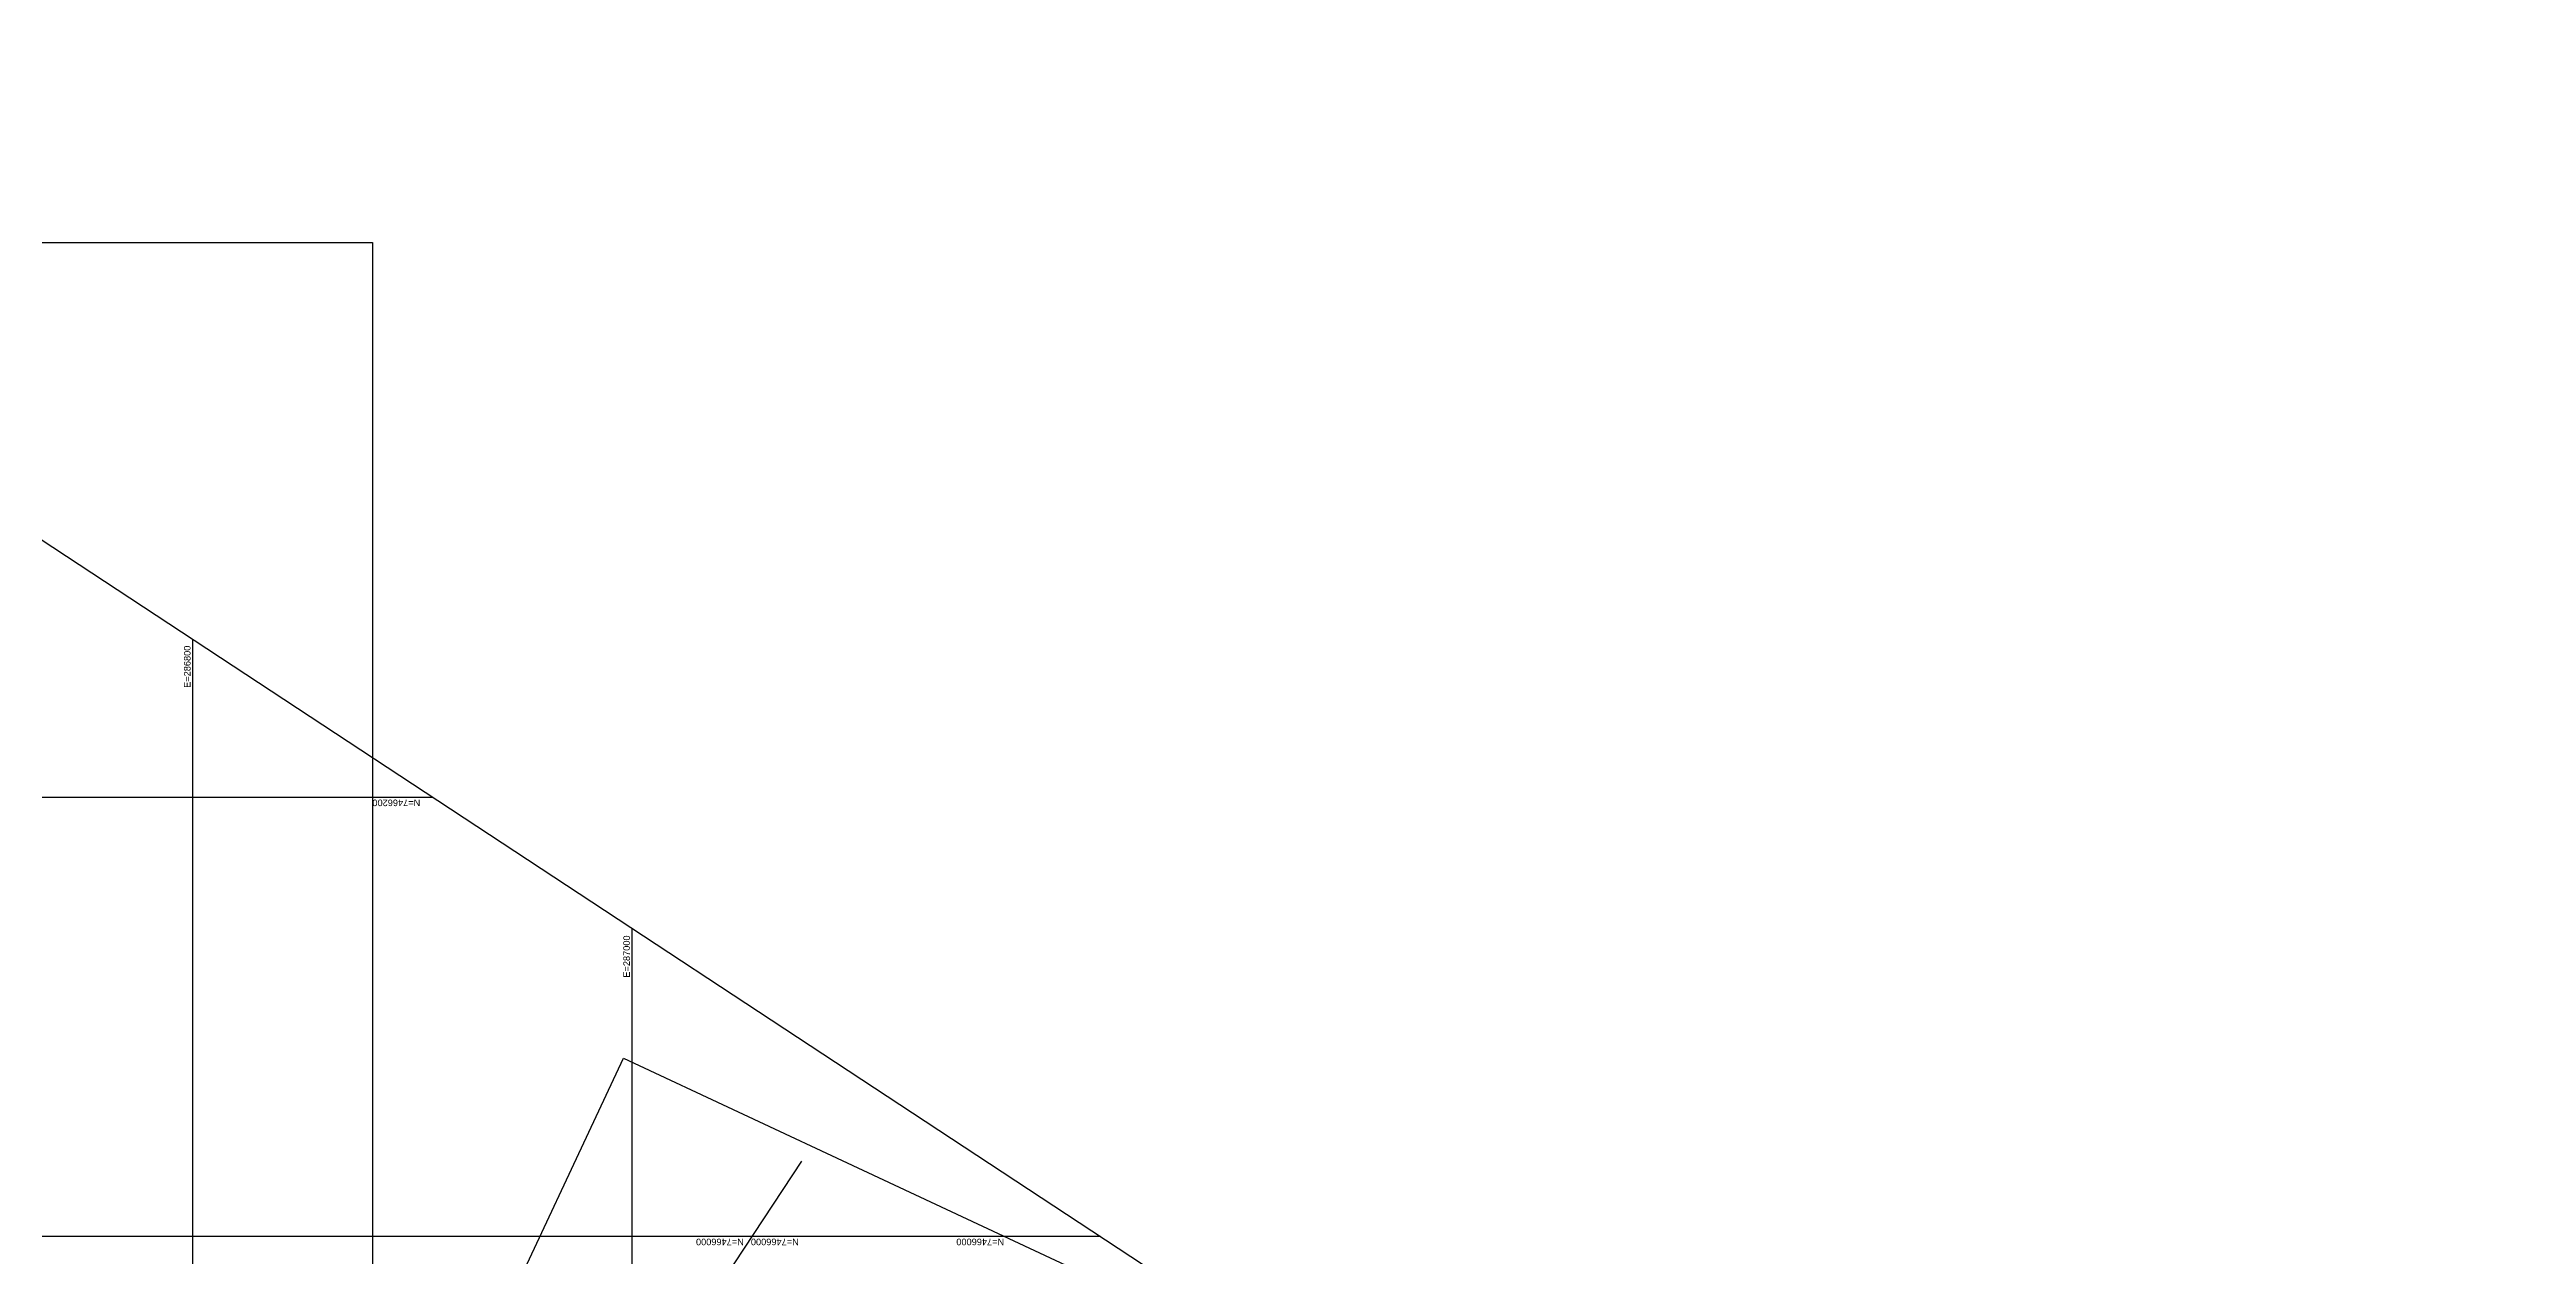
# Model space of a CAD drawing. Header units: metres. Extents: x 286076 to 340267, y 7379330 to 7467005.
# Drawn here: x 286735 to 287862, y 7465991 to 7466541 of the extents above; entities that cross this region are included whole.
import ezdxf
from ezdxf.enums import TextEntityAlignment as Align

# ---------------------------------------------------------------- set-up
doc = ezdxf.new("R2010")
doc.units = ezdxf.units.M
doc.header["$LTSCALE"] = 10
doc.linetypes.add('DASHDOT', pattern=[25.4, 12.7, -6.35, 0, -6.35])
for name, color, linetype in [('A-ARTICULAÇÃO', 255, 'Continuous'), ('A-IMAGENS', 255, 'Continuous'), ('F-MALHA', 8, 'Continuous'), ('f-malha-txt', 8, 'Continuous')]:
    doc.layers.add(name, color=color, linetype=linetype)
doc.layers.add('A-VIEWPORTS', color=2, linetype='Continuous', plot=False)
doc.styles.add('R60', font='arial.ttf', dxfattribs={"height": 1.5})
picture_1 = doc.add_image_def('image25.jpg', size_in_pixel=(5000, 5000))

msp = doc.modelspace()

# ---------------------------------------------------------------- linework, layer by layer
at = {"layer": 'A-ARTICULAÇÃO', "color": 222, "linetype": 'DASHDOT', "lineweight": -3, "ltscale": 0.5, "true_color": 0xdb00a4}
msp.add_line((286763, 7465556.7), (287081.9, 7466041.2), dxfattribs=at)
at = {"layer": 'A-VIEWPORTS', "color": 2, "linetype": 'Continuous', "lineweight": -3}
for points in [[(287203.5, 7465319.3), (286076.3, 7466061.3), (286391.9, 7466540.7), (287519.1, 7465798.7)], [(287975, 7464989.2), (286752.8, 7465561.5), (286996.2, 7466081.3), (288218.3, 7465509.1)]]:
    msp.add_lwpolyline(points, close=True, dxfattribs=at)
at = {"layer": 'F-MALHA'}
for p, q in [((286800, 7466272.1), (286800, 7465539.4)), ((286909.5, 7466200), (286167.6, 7466200)), ((287000, 7466140.4), (287000, 7465445.7)), ((287213.3, 7466000), (286128.7, 7466000))]:
    msp.add_line(p, q, dxfattribs=at)

# ---------------------------------------------------------------- texts
at = {"layer": 'f-malha-txt', "style": 'R60'}
for s, rotation, p in [('E=286800', 90, (286800, 7466269.2)), ('N=7466200', 180, (286881.9, 7466200)), ('E=287000', 90, (287000, 7466137.2)), ('N=7466000', 180, (287029.2, 7466000)), ('N=7466000', 180, (287054.2, 7466000))]:
    msp.add_text(s, height=3, rotation=rotation, dxfattribs=at).set_placement(p, align=Align.BOTTOM_RIGHT)
msp.add_text('N=7466000', height=3, rotation=180, dxfattribs=at).set_placement((287169.5, 7466000), align=Align.BOTTOM_LEFT)

# ---------------------------------------------------------------- pictures from other files: only their frames are drawn
at = {"layer": 'A-IMAGENS', "transparency": 33554687}
image = msp.add_image(picture_1, insert=(286381.9, 7465952.8), size_in_units=(500, 500), dxfattribs=dict(at, brightness=90))
image.dxf.flags = 7

doc.saveas('drawing.dxf')
